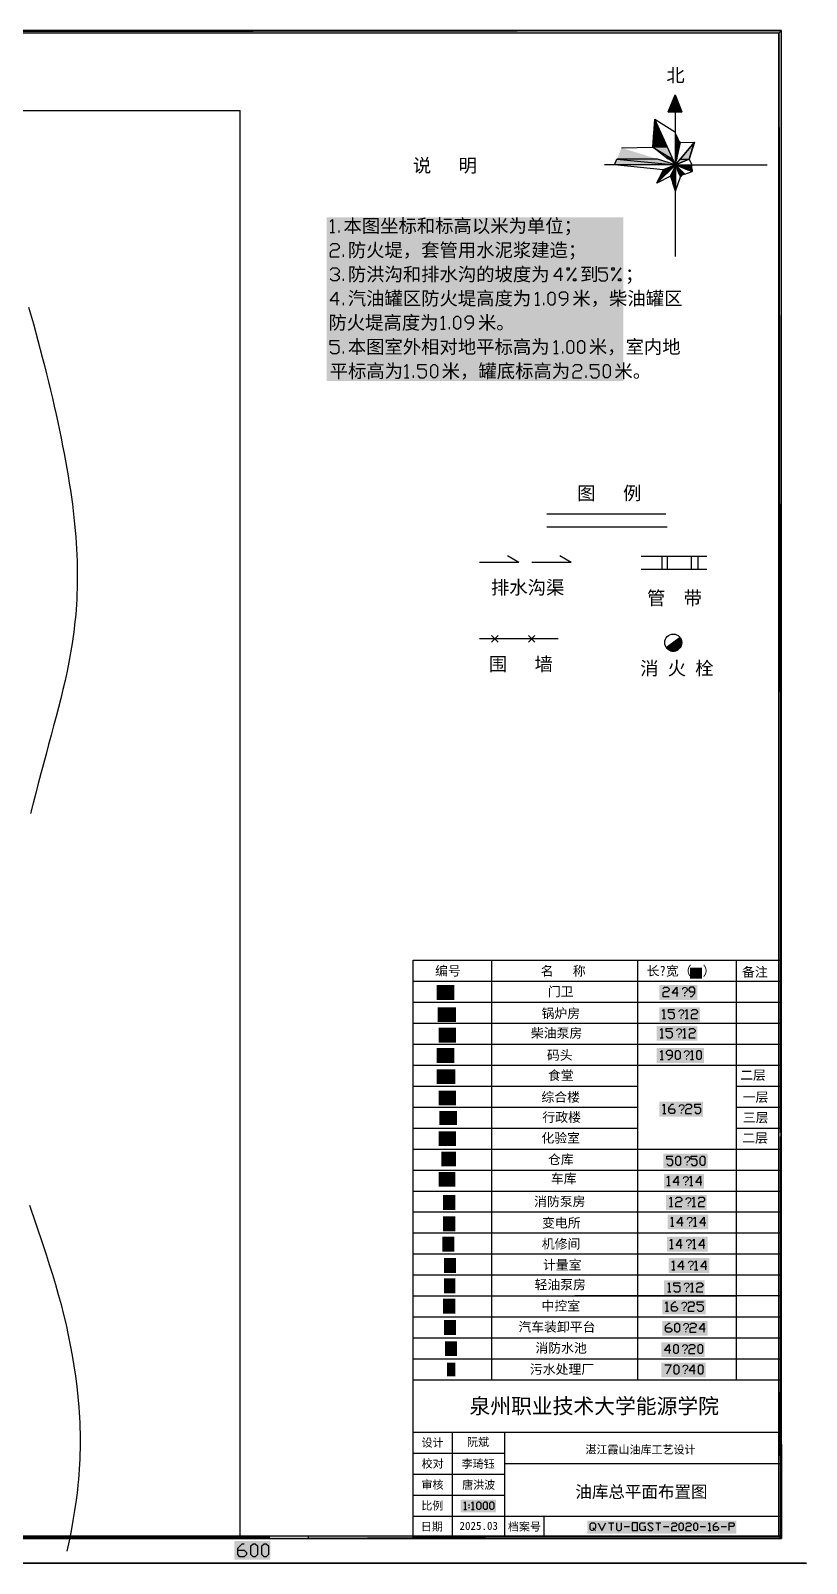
# Model space of a CAD drawing. Header units: inches. Extents: x 0 to 841, y 0 to 594.
# Drawn here: x 545 to 841, y 0 to 584 of the extents above; entities that cross this region are included whole.
import ezdxf

# ---------------------------------------------------------------- set-up
doc = ezdxf.new("R2010")
doc.units = ezdxf.units.IN
doc.header["$MEASUREMENT"] = 0
doc.layers.add('PDF_几何图形', color=7, linetype='Continuous')
doc.layers.add('PDF_文字', color=7, linetype='Continuous')
doc.layers.add('PDF_实体填充', color=7, linetype='Continuous', true_color=0xffffff)
doc.styles.add('PDF Arial', font='arial.ttf')
doc.styles.add('PDF SimSun', font='')
doc.styles.get('PDF SimSun').set_extended_font_data('SimSun')

msp = doc.modelspace()

# ---------------------------------------------------------------- hatches: boundary and pattern name
at = {"layer": 'PDF_几何图形', "true_color": 0xffffff, "transparency": 33554559}
h = msp.add_hatch(color=7, dxfattribs=at)
h.paths.add_polyline_path([(25, 584.48), (25, 583.46), (831.49, 584.48)])
h.paths.add_polyline_path([(25, 583.46), (831.49, 584.48), (830.47, 583.46)])
h.paths.add_polyline_path([(831.49, 584.48), (830.47, 583.46), (831.49, 9.48)])
h.paths.add_polyline_path([(830.47, 583.46), (831.49, 9.48), (830.47, 10.5)])
h.paths.add_polyline_path([(831.49, 9.48), (830.47, 10.5), (24.49, 9.48)])
h.paths.add_polyline_path([(830.47, 10.5), (24.49, 9.48), (25.48, 10.5)])
h.paths.add_polyline_path([(24.49, 9.48), (25.48, 10.5), (24.49, 584.48)])
h.paths.add_polyline_path([(25.48, 10.5), (24.49, 584.48), (25.48, 583.46)])
h.paths.add_polyline_path([(24.49, 584.48), (25.48, 583.46), (410.49, 584.48)])
h.paths.add_polyline_path([(25.48, 583.46), (410.49, 584.48), (410.49, 583.46)])
at = {"layer": 'PDF_几何图形', "true_color": 0xff00ff, "transparency": 33554559}
h = msp.add_hatch(color=6, dxfattribs=at)
h.paths.add_polyline_path([(790.85, 559.96), (790.85, 553.55), (788.25, 553.55)])
h.paths.add_polyline_path([(790.85, 553.55), (788.25, 553.55), (788.2, 553.44)])
h = msp.add_hatch(color=6, dxfattribs=at)
h.paths.add_polyline_path([(790.85, 559.96), (793.47, 553.55), (790.85, 553.55)])
h.paths.add_polyline_path([(793.47, 553.55), (790.85, 553.55), (793.52, 553.44)])
h = msp.add_hatch(color=6, dxfattribs=at)
h.paths.add_polyline_path([(785.37, 545.82), (782.76, 545.82), (787.99, 540)])
h.paths.add_polyline_path([(782.76, 545.82), (787.99, 540), (782.34, 540)])
h = msp.add_hatch(color=6, dxfattribs=at)
h.paths.add_polyline_path([(787.99, 540), (782.34, 540), (790.02, 535.5)])
h.paths.add_polyline_path([(782.34, 540), (790.02, 535.5), (788.2, 535.5)])
h = msp.add_hatch(color=6, dxfattribs=at)
h.paths.add_polyline_path([(792.86, 541.95), (791, 541.95), (792.9, 541.87)])
h.paths.add_polyline_path([(791, 541.95), (792.9, 541.87), (791, 541.87)])
h = msp.add_hatch(color=6, dxfattribs=at)
h.paths.add_polyline_path([(798.17, 541.87), (792.82, 535.5), (796.21, 535.5)])
h.paths.add_polyline_path([(792.82, 535.5), (796.21, 535.5), (791, 533.34)])
h = msp.add_hatch(color=6, dxfattribs=at)
h.paths.add_polyline_path([(792.9, 541.87), (791, 541.87), (791.49, 535.5)])
h.paths.add_polyline_path([(791, 541.87), (791.49, 535.5), (791, 535.5)])
h = msp.add_hatch(color=6, dxfattribs=at)
h.paths.add_polyline_path([(784.16, 535.5), (768.69, 535.5), (791, 533.34)])
h.paths.add_polyline_path([(768.69, 535.5), (791, 533.34), (767.82, 533.34)])
h = msp.add_hatch(color=6, dxfattribs=at)
h.paths.add_polyline_path([(791, 533.34), (795.61, 531.41), (797.35, 531.41)])
h.paths.add_polyline_path([(795.61, 531.41), (797.35, 531.41), (797.35, 530.71)])
h = msp.add_hatch(color=6, dxfattribs=at)
h.paths.add_polyline_path([(786.38, 531.41), (785.09, 528.72), (786.38, 528.72)])
h.paths.add_polyline_path([(785.09, 528.72), (786.38, 528.72), (783.93, 526.27)])
h = msp.add_hatch(color=6, dxfattribs=at)
h.paths.add_polyline_path([(791, 531.41), (790.22, 531.41), (791, 528.95)])
h.paths.add_polyline_path([(790.22, 531.41), (791, 528.95), (789.18, 528.95)])
h = msp.add_hatch(color=6, dxfattribs=at)
h.paths.add_polyline_path([(789.18, 528.95), (790.05, 526.27), (791, 526.27)])
h.paths.add_polyline_path([(790.05, 526.27), (791, 526.27), (791, 523.32)])
h = msp.add_hatch(color=6, dxfattribs=at)
h.paths.add_polyline_path([(792.92, 531.41), (791.8, 531.41), (794.62, 529.72)])
h.paths.add_polyline_path([(791.8, 531.41), (794.62, 529.72), (792.5, 529.72)])
h = msp.add_hatch(color=6, dxfattribs=at)
h.paths.add_polyline_path([(792.5, 529.72), (792.82, 528.95), (793.31, 528.95)])
h.paths.add_polyline_path([(792.82, 528.95), (793.31, 528.95), (792.92, 528.72)])
at = {"layer": 'PDF_几何图形', "true_color": 0xffffff, "transparency": 33554559}
h = msp.add_hatch(color=7, dxfattribs=at)
h.paths.add_polyline_path([(793.43, 350.84), (789.75, 350.84), (793.41, 350.6)])
h.paths.add_polyline_path([(789.75, 350.84), (793.41, 350.6), (789.41, 350.6)])
h = msp.add_hatch(color=7, dxfattribs=at)
h.paths.add_polyline_path([(793.45, 351.11), (790.11, 351.11), (793.43, 350.84)])
h.paths.add_polyline_path([(790.11, 351.11), (793.43, 350.84), (789.75, 350.84)])
h = msp.add_hatch(color=7, dxfattribs=at)
h.paths.add_polyline_path([(793.41, 351.54), (790.68, 351.54), (793.45, 351.11)])
h.paths.add_polyline_path([(790.68, 351.54), (793.45, 351.11), (790.11, 351.11)])
h = msp.add_hatch(color=7, dxfattribs=at)
h.paths.add_polyline_path([(793.33, 351.94), (791.25, 351.94), (793.41, 351.54)])
h.paths.add_polyline_path([(791.25, 351.94), (793.41, 351.54), (790.68, 351.54)])
h = msp.add_hatch(color=7, dxfattribs=at)
h.paths.add_polyline_path([(793.2, 352.34), (791.78, 352.34), (793.33, 351.94)])
h.paths.add_polyline_path([(791.78, 352.34), (793.33, 351.94), (791.25, 351.94)])
h = msp.add_hatch(color=7, dxfattribs=at)
h.paths.add_polyline_path([(793.01, 352.72), (792.31, 352.72), (793.2, 352.34)])
h.paths.add_polyline_path([(792.31, 352.72), (793.2, 352.34), (791.78, 352.34)])
h = msp.add_hatch(color=7, dxfattribs=at)
h.paths.add_polyline_path([(793.09, 349.63), (788.1, 349.63), (792.84, 349.21)])
h.paths.add_polyline_path([(788.1, 349.63), (792.84, 349.21), (787.55, 349.21)])
h = msp.add_hatch(color=7, dxfattribs=at)
h.paths.add_polyline_path([(792.84, 349.21), (787.55, 349.21), (792.82, 349.19)])
h.paths.add_polyline_path([(787.55, 349.21), (792.82, 349.19), (787.57, 349.19)])
h = msp.add_hatch(color=7, dxfattribs=at)
h.paths.add_polyline_path([(792.82, 349.19), (787.57, 349.19), (792.5, 348.83)])
h.paths.add_polyline_path([(787.57, 349.19), (792.5, 348.83), (787.89, 348.83)])
h = msp.add_hatch(color=7, dxfattribs=at)
h.paths.add_polyline_path([(792.5, 348.83), (787.89, 348.83), (792.48, 348.81)])
h.paths.add_polyline_path([(787.89, 348.83), (792.48, 348.81), (787.91, 348.81)])
h = msp.add_hatch(color=7, dxfattribs=at)
h.paths.add_polyline_path([(792.48, 348.81), (787.91, 348.81), (792.12, 348.49)])
h.paths.add_polyline_path([(787.91, 348.81), (792.12, 348.49), (788.27, 348.49)])
h = msp.add_hatch(color=7, dxfattribs=at)
h.paths.add_polyline_path([(793.28, 350.1), (788.75, 350.1), (793.09, 349.63)])
h.paths.add_polyline_path([(788.75, 350.1), (793.09, 349.63), (788.1, 349.63)])
h = msp.add_hatch(color=7, dxfattribs=at)
h.paths.add_polyline_path([(792.12, 348.49), (788.27, 348.49), (792.1, 348.47)])
h.paths.add_polyline_path([(788.27, 348.49), (792.1, 348.47), (788.31, 348.47)])
h = msp.add_hatch(color=7, dxfattribs=at)
h.paths.add_polyline_path([(792.1, 348.47), (788.31, 348.47), (791.68, 348.21)])
h.paths.add_polyline_path([(788.31, 348.47), (791.68, 348.21), (788.71, 348.21)])
h = msp.add_hatch(color=7, dxfattribs=at)
h.paths.add_polyline_path([(791.68, 348.21), (788.71, 348.21), (791.65, 348.21)])
h.paths.add_polyline_path([(788.71, 348.21), (791.65, 348.21), (788.73, 348.21)])
h = msp.add_hatch(color=7, dxfattribs=at)
h.paths.add_polyline_path([(791.65, 348.21), (788.73, 348.21), (791.21, 348.02)])
h.paths.add_polyline_path([(788.73, 348.21), (791.21, 348.02), (789.18, 348.02)])
h = msp.add_hatch(color=7, dxfattribs=at)
h.paths.add_polyline_path([(793.41, 350.6), (789.41, 350.6), (793.28, 350.1)])
h.paths.add_polyline_path([(789.41, 350.6), (793.28, 350.1), (788.75, 350.1)])
h = msp.add_hatch(color=7, dxfattribs=at)
h.paths.add_polyline_path([(791.21, 348.02), (789.18, 348.02), (791.19, 348)])
h.paths.add_polyline_path([(789.18, 348.02), (791.19, 348), (789.22, 348)])
h = msp.add_hatch(color=7, dxfattribs=at)
h.paths.add_polyline_path([(791.19, 348), (789.22, 348), (790.7, 347.9)])
h.paths.add_polyline_path([(789.22, 348), (790.7, 347.9), (789.66, 347.9)])
h = msp.add_hatch(color=7, dxfattribs=at)
h.paths.add_polyline_path([(789.66, 347.9), (789.73, 347.9), (790.68, 347.9)])
h.paths.add_polyline_path([(789.73, 347.9), (790.68, 347.9), (790.17, 347.85)])
h = msp.add_hatch(color=7, dxfattribs=at)
h.paths.add_polyline_path([(831.49, 64.98), (830.47, 64.98), (831.49, 9.99)])
h.paths.add_polyline_path([(830.47, 64.98), (831.49, 9.99), (830.47, 9.99)])
h = msp.add_hatch(color=7, dxfattribs=at)
h.paths.add_polyline_path([(830.98, 9.48), (830.98, 10.5), (650.98, 9.48)])
h.paths.add_polyline_path([(830.98, 10.5), (650.98, 9.48), (650.98, 10.5)])
h = msp.add_hatch(color=7, dxfattribs=at)
h.paths.add_polyline_path([(840.89, 0.08), (0.08, 0.08), (840.97, 0)])
h.paths.add_polyline_path([(0.08, 0.08), (840.97, 0), (0, 0)])
at = {"layer": 'PDF_实体填充', "transparency": 33554559}
for points in [[(657.93, 450.85), (771.17, 450.85), (771.17, 513.29), (657.93, 513.29)], [(796.57, 222.96), (801.16, 222.96), (801.16, 227.19), (796.57, 227.19)], [(699.91, 214.84), (706.61, 214.84), (706.61, 220.49), (699.91, 220.49)], [(784.93, 214.84), (799.39, 214.84), (799.39, 220.49), (784.93, 220.49)], [(700.26, 206.38), (707.32, 206.38), (707.32, 212.02), (700.26, 212.02)], [(784.93, 206.38), (800.45, 206.38), (800.45, 212.02), (784.93, 212.02)], [(783.87, 199.32), (799.39, 199.32), (799.39, 204.96), (783.87, 204.96)], [(700.62, 198.61), (707.32, 198.61), (707.32, 204.26), (700.62, 204.26)], [(699.91, 190.85), (706.61, 190.85), (706.61, 196.5), (699.91, 196.5)], [(783.87, 190.85), (801.86, 190.85), (801.86, 196.5), (783.87, 196.5)], [(699.91, 182.74), (706.97, 182.74), (706.97, 188.38), (699.91, 188.38)], [(700.62, 174.62), (707.32, 174.62), (707.32, 180.27), (700.62, 180.27)], [(784.93, 170.39), (801.51, 170.39), (801.51, 176.04), (784.93, 176.04)], [(700.97, 167.22), (707.67, 167.22), (707.67, 172.51), (700.97, 172.51)], [(700.62, 159.1), (707.32, 159.1), (707.32, 164.75), (700.62, 164.75)], [(701.67, 151.34), (707.32, 151.34), (707.32, 156.99), (701.67, 156.99)], [(786.34, 150.64), (803.27, 150.64), (803.27, 156.28), (786.34, 156.28)], [(700.62, 143.58), (706.97, 143.58), (706.97, 149.22), (700.62, 149.22)], [(786.69, 142.88), (801.86, 142.88), (801.86, 148.52), (786.69, 148.52)], [(702.38, 134.76), (706.97, 134.76), (706.97, 140.41), (702.38, 140.41)], [(787.4, 134.76), (802.92, 134.76), (802.92, 140.41), (787.4, 140.41)], [(702.38, 126.65), (706.97, 126.65), (706.97, 132.29), (702.38, 132.29)], [(788.11, 127.35), (803.63, 127.35), (803.63, 133), (788.11, 133)], [(702.03, 118.89), (706.61, 118.89), (706.61, 124.53), (702.03, 124.53)], [(787.75, 118.89), (803.27, 118.89), (803.27, 124.53), (787.75, 124.53)], [(702.73, 110.77), (707.32, 110.77), (707.32, 116.42), (702.73, 116.42)], [(788.46, 110.77), (803.98, 110.77), (803.98, 116.42), (788.46, 116.42)], [(702.73, 103.01), (706.97, 103.01), (706.97, 108.66), (702.73, 108.66)], [(786.69, 102.31), (802.22, 102.31), (802.22, 107.95), (786.69, 107.95)], [(702.38, 95.25), (706.97, 95.25), (706.97, 100.89), (702.38, 100.89)], [(785.99, 94.9), (802.57, 94.9), (802.57, 100.54), (785.99, 100.54)], [(702.73, 87.14), (707.32, 87.14), (707.32, 92.78), (702.73, 92.78)], [(785.99, 86.78), (803.27, 86.78), (803.27, 92.43), (785.99, 92.43)], [(703.09, 79.02), (707.67, 79.02), (707.67, 84.67), (703.09, 84.67)], [(785.64, 78.67), (802.22, 78.67), (802.22, 84.31), (785.64, 84.31)], [(703.79, 71.26), (706.97, 71.26), (706.97, 76.55), (703.79, 76.55)], [(785.64, 70.91), (802.57, 70.91), (802.57, 76.55), (785.64, 76.55)], [(709.08, 19.4), (722.49, 19.4), (722.49, 24.34), (709.08, 24.34)], [(757.41, 11.29), (814.21, 11.29), (814.21, 16.23), (757.41, 16.23)], [(622.65, 1.41), (636.41, 1.41), (636.41, 8.47), (622.65, 8.47)]]:
    msp.add_hatch(color=7, dxfattribs=at).paths.add_polyline_path(points, flags=16)

# ---------------------------------------------------------------- linework, layer by layer
at = {"layer": 'PDF_几何图形', "color": 6, "true_color": 0xff00ff}
for p, q in [((791, 545.82), (791, 555.88)), ((782.34, 540), (783.15, 550.76)), ((791, 533.34), (783.15, 550.76)), ((783.15, 550.76), (791, 545.82)), ((791, 533.34), (791, 545.82)), ((770.47, 539.79), (782.34, 540)), ((791, 533.34), (798.24, 541.95)), ((791, 533.34), (792.9, 541.87)), ((792.9, 541.87), (798.24, 541.95)), ((798.24, 541.95), (796.21, 535.5)), ((778.51, 533.34), (763.97, 533.34)), ((786.38, 531.41), (767.82, 533.34)), ((791, 533.34), (778.51, 533.34)), ((791, 533.34), (783.93, 526.27)), ((791, 533.34), (786.38, 531.41)), ((791, 533.34), (787.29, 537.04)), ((791, 533.34), (789.18, 528.95)), ((791, 533.34), (796.21, 535.5)), ((791, 498.33), (791, 533.34)), ((791, 533.34), (826.01, 533.34)), ((791, 533.34), (791, 523.32)), ((791, 533.34), (797.35, 530.71)), ((791, 533.34), (792.92, 528.72)), ((791, 533.34), (794.62, 529.72)), ((796.21, 535.5), (797.33, 533.34)), ((797.35, 530.71), (797.33, 533.34)), ((789.18, 528.95), (783.93, 526.27)), ((791, 523.32), (792.92, 528.72)), ((794.62, 529.72), (797.35, 530.71))]:
    msp.add_line(p, q, dxfattribs=at)
at = {"layer": 'PDF_几何图形'}
for p, q in [((25, 554.02), (624.99, 554.02)), ((624.99, 9.76), (624.99, 554.02)), ((659.32, 507.47), (660.99, 507.47)), ((662.66, 507.47), (662.66, 508.32)), ((664.34, 498.24), (664.34, 499.09)), ((752.98, 494.03), (749.66, 489.01)), ((770.13, 494.03), (766.8, 489.01)), ((664.34, 489.01), (664.34, 489.86)), ((664.34, 479.81), (664.34, 480.63)), ((737.51, 479.81), (739.16, 479.81)), ((740.83, 479.81), (740.83, 480.63)), ((701.51, 470.58), (703.18, 470.58)), ((704.83, 470.58), (704.83, 471.4)), ((664.34, 461.35), (664.34, 462.17)), ((747.99, 461.35), (747.99, 462.17)), ((744.64, 461.35), (746.32, 461.35)), ((687.68, 452.12), (689.33, 452.12)), ((691.01, 452.12), (691.01, 452.95)), ((756.9, 452.12), (756.9, 452.95)), ((741.93, 400.26), (787.32, 400.26)), ((741.93, 395.27), (787.82, 395.27)), ((731.27, 381.68), (716.26, 381.68)), ((731.27, 381.68), (726.93, 384.18)), ((751.27, 381.68), (736.26, 381.68)), ((751.27, 381.68), (746.93, 384.18)), ((778, 384.07), (803, 384.07)), ((785.88, 383.96), (785.88, 379.14)), ((787.91, 384.09), (787.91, 379.01)), ((796.97, 384.09), (796.97, 379.14)), ((799.51, 384.09), (799.51, 379.14)), ((778, 379.07), (803, 379.07)), ((716.28, 352.68), (746.27, 352.68)), ((787.53, 349.19), (792.86, 353.14)), ((830.98, 318.39), (830.98, 164.34)), ((690.99, 221.97), (690.99, 229.98)), ((690.99, 229.98), (830.98, 229.98)), ((720.77, 229.98), (720.77, 69.98)), ((776.56, 229.98), (776.56, 69.98)), ((814.18, 229.98), (814.18, 69.98)), ((797.92, 224.13), (797.92, 226.46)), ((690.99, 213.97), (690.99, 221.97)), ((690.99, 221.97), (830.98, 221.97)), ((690.99, 213.97), (830.98, 213.97)), ((690.99, 205.97), (690.99, 213.97)), ((701.08, 216.13), (702.25, 216.13)), ((690.99, 197.99), (690.99, 205.97)), ((690.99, 205.97), (830.98, 205.97)), ((701.63, 207.6), (702.8, 207.6)), ((786.05, 207.71), (787.23, 207.71)), ((794.74, 207.71), (795.91, 207.71)), ((701.82, 199.98), (702.99, 199.98)), ((785.18, 200.45), (786.36, 200.45)), ((793.88, 200.45), (795.04, 200.45)), ((690.99, 189.99), (690.99, 197.99)), ((690.99, 197.99), (830.98, 197.99)), ((690.99, 181.99), (690.99, 189.99)), ((690.99, 189.99), (830.98, 189.99)), ((701.04, 192.26), (702.23, 192.26)), ((785.2, 192.09), (786.36, 192.09)), ((796.8, 192.09), (797.96, 192.09)), ((690.99, 173.99), (690.99, 181.99)), ((690.99, 181.99), (776.56, 181.99)), ((701.32, 184.13), (702.48, 184.13)), ((814.18, 181.99), (830.98, 181.99)), ((701.67, 175.94), (702.84, 175.94)), ((690.99, 165.99), (690.99, 173.99)), ((690.99, 173.99), (776.56, 173.99)), ((786.17, 171.53), (787.34, 171.53)), ((814.18, 173.99), (830.98, 173.99)), ((690.99, 157.99), (690.99, 165.99)), ((690.99, 165.99), (776.56, 165.99)), ((702.08, 168.3), (703.24, 168.3)), ((814.18, 165.99), (830.98, 165.99)), ((690.99, 149.99), (690.99, 157.99)), ((690.99, 157.99), (830.98, 157.99)), ((701.67, 160.34), (702.84, 160.34)), ((830.98, 162.73), (830.98, 64.98)), ((702.78, 152.46), (703.94, 152.46)), ((705.1, 152.46), (706.27, 152.46)), ((690.99, 141.99), (690.99, 149.99)), ((690.99, 149.99), (830.98, 149.99)), ((690.99, 133.99), (690.99, 141.99)), ((690.99, 141.99), (830.98, 141.99)), ((701.99, 144.91), (703.16, 144.91)), ((787.78, 144.1), (788.95, 144.1)), ((796.46, 144.1), (797.62, 144.1)), ((788.78, 136.08), (789.94, 136.08)), ((797.45, 136.08), (798.62, 136.08)), ((690.99, 125.98), (690.99, 133.99)), ((690.99, 133.99), (830.98, 133.99)), ((690.99, 117.98), (690.99, 125.98)), ((690.99, 125.98), (830.98, 125.98)), ((789.24, 128.57), (790.41, 128.57)), ((797.94, 128.57), (799.11, 128.57)), ((690.99, 109.98), (690.99, 117.98)), ((690.99, 117.98), (830.98, 117.98)), ((788.92, 120.08), (790.09, 120.08)), ((797.62, 120.08), (798.79, 120.08)), ((789.66, 111.87), (790.83, 111.87)), ((798.34, 111.87), (799.53, 111.87)), ((690.99, 101.98), (690.99, 109.98)), ((690.99, 109.98), (830.98, 109.98)), ((690.99, 93.98), (690.99, 101.98)), ((690.99, 101.98), (814.18, 101.98)), ((830.98, 101.98), (752.58, 101.98)), ((788.08, 103.53), (789.26, 103.53)), ((796.78, 103.53), (797.94, 103.53)), ((690.99, 85.98), (690.99, 93.98)), ((690.99, 93.98), (830.98, 93.98)), ((787.17, 96.2), (788.33, 96.2)), ((690.99, 77.98), (690.99, 85.98)), ((690.99, 85.98), (830.98, 85.98)), ((690.99, 69.98), (690.99, 77.98)), ((690.99, 77.98), (830.98, 77.98)), ((704.96, 72.33), (706.12, 72.33)), ((690.99, 69.98), (830.98, 69.98)), ((690.99, 69.98), (830.98, 69.98)), ((690.99, 69.98), (830.98, 69.98)), ((690.99, 9.99), (690.99, 69.98)), ((830.98, 69.98), (830.98, 50)), ((830.98, 64.98), (830.98, 9.99)), ((690.99, 50), (830.98, 50)), ((705.99, 9.99), (705.99, 50)), ((725.97, 9.99), (725.97, 50)), ((830.98, 50), (830.98, 37.99)), ((690.99, 41.99), (725.97, 41.99)), ((830.98, 37.99), (725.97, 37.99)), ((830.98, 37.99), (830.98, 17.99)), ((690.99, 33.99), (725.97, 33.99)), ((690.99, 25.99), (725.97, 25.99)), ((690.99, 17.99), (830.98, 17.99)), ((710.23, 20.49), (711.24, 20.49)), ((712.24, 22.48), (712.24, 21.99)), ((712.24, 21.48), (712.24, 21)), ((713.23, 20.49), (714.23, 20.49)), ((740.98, 9.99), (740.98, 17.99)), ((830.98, 17.99), (830.98, 9.99)), ((765.49, 15.49), (767.48, 15.49)), ((766.49, 15.49), (766.49, 12.49)), ((771.48, 13.99), (773.49, 13.99)), ((783.48, 15.49), (785.47, 15.49)), ((784.48, 15.49), (784.48, 12.49)), ((786.49, 13.99), (788.48, 13.99)), ((800.48, 13.99), (802.49, 13.99)), ((803.49, 12.49), (804.48, 12.49)), ((808.48, 13.99), (810.49, 13.99)), ((705.99, 9.99), (690.99, 9.99)), ((725.97, 9.99), (705.99, 9.99)), ((740.98, 9.99), (725.97, 9.99)), ((830.98, 9.99), (740.98, 9.99))]:
    msp.add_line(p, q, dxfattribs=at)
at = {"layer": 'PDF_几何图形', "color": 1, "true_color": 0xff0000}
for p, q in [((720.87, 353.84), (723.37, 351.32)), ((723.37, 353.84), (720.87, 351.32)), ((734.91, 353.84), (737.4, 351.32)), ((737.4, 353.84), (734.91, 351.32))]:
    msp.add_line(p, q, dxfattribs=at)
at = {"layer": 'PDF_几何图形', "color": 2, "true_color": 0xffff00}
msp.add_line((25, 9.99), (636.31, 9.99), dxfattribs=at)
at = {"layer": 'PDF_几何图形'}
for points in [[(25, 584.48), (25, 583.46), (831.49, 584.48), (25, 584.48), (25, 584.48)], [(25, 583.46), (831.49, 584.48), (830.47, 583.46), (25, 583.46), (25, 583.46)], [(831.49, 584.48), (830.47, 583.46), (831.49, 9.48), (831.49, 584.48), (831.49, 584.48)], [(830.47, 583.46), (831.49, 9.48), (830.47, 10.5), (830.47, 583.46), (830.47, 583.46)], [(659.32, 511.64), (660.17, 512.49), (660.17, 507.47)], [(659.32, 502.41), (660.17, 503.26), (661.82, 503.26), (662.66, 502.41), (662.66, 501.59), (661.82, 500.76), (660.17, 500.76), (659.32, 499.91), (659.32, 498.24), (662.66, 498.24)], [(659.32, 493.18), (660.17, 494.03), (661.82, 494.03), (662.66, 493.18), (662.66, 492.36), (661.82, 491.53), (660.99, 491.53)], [(661.82, 491.53), (662.66, 490.69), (662.66, 489.86), (661.82, 489.01), (660.17, 489.01), (659.32, 489.86)], [(747.99, 490.69), (744.64, 490.69), (747.16, 494.03), (747.16, 489.01)], [(761.81, 489.86), (762.63, 489.01), (764.31, 489.01), (765.13, 489.86), (765.13, 491.53), (764.31, 492.36), (761.81, 492.36), (761.81, 494.03), (765.13, 494.03)], [(662.66, 481.46), (659.32, 481.46), (661.82, 484.8), (661.82, 479.81)], [(737.51, 483.95), (738.34, 484.8), (738.34, 479.81)], [(747.5, 479.81), (748.33, 479.81), (750, 481.46), (750, 483.95), (749.17, 484.8), (747.5, 484.8), (746.68, 483.95), (746.68, 483.13), (747.5, 482.3), (750, 482.3)], [(701.51, 474.75), (702.33, 475.57), (702.33, 470.58)], [(711.5, 470.58), (712.34, 470.58), (714.02, 472.23), (714.02, 474.75), (713.17, 475.57), (711.5, 475.57), (710.67, 474.75), (710.67, 473.9), (711.5, 473.07), (714.02, 473.07)], [(659.32, 462.17), (660.17, 461.35), (661.82, 461.35), (662.66, 462.17), (662.66, 463.85), (661.82, 464.67), (659.32, 464.67), (659.32, 466.34), (662.66, 466.34)], [(744.64, 465.52), (745.49, 466.34), (745.49, 461.35)], [(687.68, 456.29), (688.51, 457.12), (688.51, 452.12)], [(692.68, 452.95), (693.5, 452.12), (695.18, 452.12), (696, 452.95), (696, 454.62), (695.18, 455.44), (692.68, 455.44), (692.68, 457.12), (696, 457.12)], [(751.9, 456.29), (752.73, 457.12), (754.4, 457.12), (755.23, 456.29), (755.23, 455.44), (754.4, 454.62), (752.73, 454.62), (751.9, 453.79), (751.9, 452.12), (755.23, 452.12)], [(758.57, 452.95), (759.4, 452.12), (761.07, 452.12), (761.89, 452.95), (761.89, 454.62), (761.07, 455.44), (758.57, 455.44), (758.57, 457.12), (761.89, 457.12)], [(793.43, 350.84), (789.75, 350.84), (793.41, 350.6), (793.43, 350.84), (793.43, 350.84)], [(793.45, 351.11), (790.11, 351.11), (793.43, 350.84), (793.45, 351.11), (793.45, 351.11)], [(793.41, 351.54), (790.68, 351.54), (793.45, 351.11), (793.41, 351.54), (793.41, 351.54)], [(793.33, 351.94), (791.25, 351.94), (793.41, 351.54), (793.33, 351.94), (793.33, 351.94)], [(793.2, 352.34), (791.78, 352.34), (793.33, 351.94), (793.2, 352.34), (793.2, 352.34)], [(793.01, 352.72), (792.31, 352.72), (793.2, 352.34), (793.01, 352.72), (793.01, 352.72)], [(792.84, 349.21), (787.55, 349.21), (792.82, 349.19), (792.84, 349.21), (792.84, 349.21)], [(792.82, 349.19), (787.57, 349.19), (792.5, 348.83), (792.82, 349.19), (792.82, 349.19)], [(792.5, 348.83), (787.89, 348.83), (792.48, 348.81), (792.5, 348.83), (792.5, 348.83)], [(792.48, 348.81), (787.91, 348.81), (792.12, 348.49), (792.48, 348.81), (792.48, 348.81)], [(793.09, 349.63), (788.1, 349.63), (792.84, 349.21), (793.09, 349.63), (793.09, 349.63)], [(792.12, 348.49), (788.27, 348.49), (792.1, 348.47), (792.12, 348.49), (792.12, 348.49)], [(792.1, 348.47), (788.31, 348.47), (791.68, 348.21), (792.1, 348.47), (792.1, 348.47)], [(791.68, 348.21), (788.71, 348.21), (791.65, 348.21), (791.68, 348.21), (791.68, 348.21)], [(791.65, 348.21), (788.73, 348.21), (791.21, 348.02), (791.65, 348.21), (791.65, 348.21)], [(793.28, 350.1), (788.75, 350.1), (793.09, 349.63), (793.28, 350.1), (793.28, 350.1)], [(791.21, 348.02), (789.18, 348.02), (791.19, 348), (791.21, 348.02), (791.21, 348.02)], [(791.19, 348), (789.22, 348), (790.7, 347.9), (791.19, 348), (791.19, 348)], [(793.41, 350.6), (789.41, 350.6), (793.28, 350.1), (793.41, 350.6), (793.41, 350.6)], [(789.66, 347.9), (789.73, 347.9), (790.68, 347.9), (789.66, 347.9), (789.66, 347.9)], [(797.92, 225.89), (798.49, 226.46), (799.08, 225.89), (799.08, 225.3)], [(799.08, 225.89), (799.66, 226.46), (800.25, 225.89), (800.25, 224.13)], [(701.08, 219.03), (701.65, 219.63), (701.65, 216.13)], [(703.98, 216.13), (704.57, 216.13), (705.74, 217.3), (705.74, 219.03), (705.15, 219.63), (703.98, 219.63), (703.41, 219.03), (703.41, 218.46), (703.98, 217.87), (705.74, 217.87)], [(786.24, 219.14), (786.83, 219.73), (787.99, 219.73), (788.59, 219.14), (788.59, 218.57), (787.99, 217.97), (786.83, 217.97), (786.24, 217.38), (786.24, 216.22), (788.59, 216.22)], [(792.08, 217.38), (789.75, 217.38), (791.49, 219.73), (791.49, 216.22)], [(796.67, 216.22), (797.26, 216.22), (798.43, 217.38), (798.43, 219.14), (797.86, 219.73), (796.67, 219.73), (796.1, 219.14), (796.1, 218.57), (796.67, 217.97), (798.43, 217.97)], [(701.63, 210.52), (702.23, 211.1), (702.23, 207.6)], [(704.55, 207.6), (703.96, 208.2), (703.96, 208.77), (704.55, 209.36), (705.72, 209.36), (706.31, 209.93), (706.31, 210.52), (705.72, 211.1), (704.55, 211.1), (703.96, 210.52), (703.96, 209.93), (704.55, 209.36)], [(786.05, 210.61), (786.64, 211.2), (786.64, 207.71)], [(788.39, 208.28), (788.97, 207.71), (790.13, 207.71), (790.72, 208.28), (790.72, 209.44), (790.13, 210.04), (788.39, 210.04), (788.39, 211.2), (790.72, 211.2)], [(794.74, 210.61), (795.34, 211.2), (795.34, 207.71)], [(797.07, 210.61), (797.67, 211.2), (798.83, 211.2), (799.4, 210.61), (799.4, 210.04), (798.83, 209.44), (797.67, 209.44), (797.07, 208.87), (797.07, 207.71), (799.4, 207.71)], [(705.72, 209.36), (706.31, 208.77), (706.31, 208.2), (705.72, 207.6), (704.55, 207.6)], [(701.82, 202.9), (702.39, 203.48), (702.39, 199.98)], [(704.15, 203.48), (706.48, 203.48), (704.74, 199.98)], [(785.18, 203.37), (785.77, 203.96), (785.77, 200.45)], [(787.53, 201.04), (788.1, 200.45), (789.26, 200.45), (789.86, 201.04), (789.86, 202.21), (789.26, 202.78), (787.53, 202.78), (787.53, 203.96), (789.86, 203.96)], [(793.88, 203.37), (794.45, 203.96), (794.45, 200.45)], [(796.21, 203.37), (796.8, 203.96), (797.96, 203.96), (798.53, 203.37), (798.53, 202.78), (797.96, 202.21), (796.8, 202.21), (796.21, 201.61), (796.21, 200.45), (798.53, 200.45)], [(701.04, 195.16), (701.63, 195.75), (701.63, 192.26)], [(703.39, 193.99), (705.13, 193.99), (705.72, 193.42), (705.72, 192.83), (705.13, 192.26), (703.96, 192.26), (703.39, 192.83), (703.39, 194.59), (704.55, 195.75), (705.13, 195.75)], [(785.2, 194.99), (785.79, 195.58), (785.79, 192.09)], [(788.12, 192.09), (788.69, 192.09), (789.86, 193.25), (789.86, 194.99), (789.28, 195.58), (788.12, 195.58), (787.53, 194.99), (787.53, 194.42), (788.12, 193.82), (789.86, 193.82)], [(796.8, 194.99), (797.39, 195.58), (797.39, 192.09)], [(701.32, 187.03), (701.91, 187.62), (701.91, 184.13)], [(703.64, 184.7), (704.24, 184.13), (705.4, 184.13), (705.99, 184.7), (705.99, 185.86), (705.4, 186.46), (703.64, 186.46), (703.64, 187.62), (705.99, 187.62)], [(701.67, 178.86), (702.25, 179.45), (702.25, 175.94)], [(706.33, 177.12), (704, 177.12), (705.76, 179.45), (705.76, 175.94)], [(702.08, 171.22), (702.65, 171.79), (702.65, 168.3)], [(704.41, 171.22), (704.98, 171.79), (706.14, 171.79), (706.73, 171.22), (706.73, 170.62), (706.14, 170.05), (705.57, 170.05)], [(706.14, 170.05), (706.73, 169.46), (706.73, 168.89), (706.14, 168.3), (704.98, 168.3), (704.41, 168.89)], [(786.17, 174.46), (786.76, 175.05), (786.76, 171.53)], [(788.5, 173.29), (790.26, 173.29), (790.83, 172.72), (790.83, 172.13), (790.26, 171.53), (789.09, 171.53), (788.5, 172.13), (788.5, 173.88), (789.66, 175.05), (790.26, 175.05)], [(794.85, 174.46), (795.44, 175.05), (796.61, 175.05), (797.2, 174.46), (797.2, 173.88), (796.61, 173.29), (795.44, 173.29), (794.85, 172.72), (794.85, 171.53), (797.2, 171.53)], [(798.36, 172.13), (798.94, 171.53), (800.1, 171.53), (800.69, 172.13), (800.69, 173.29), (800.1, 173.88), (798.36, 173.88), (798.36, 175.05), (800.69, 175.05)], [(701.67, 163.26), (702.27, 163.85), (702.27, 160.34)], [(704, 163.26), (704.6, 163.85), (705.76, 163.85), (706.35, 163.26), (706.35, 162.67), (705.76, 162.09), (704.6, 162.09), (704, 161.5), (704, 160.34), (706.35, 160.34)], [(702.78, 155.38), (703.35, 155.98), (703.35, 152.46)], [(705.1, 155.38), (705.68, 155.98), (705.68, 152.46)], [(787.74, 152.32), (788.31, 151.72), (789.47, 151.72), (790.07, 152.32), (790.07, 153.48), (789.47, 154.07), (787.74, 154.07), (787.74, 155.24), (790.07, 155.24)], [(797.01, 152.32), (797.58, 151.72), (798.75, 151.72), (799.34, 152.32), (799.34, 153.48), (798.75, 154.07), (797.01, 154.07), (797.01, 155.24), (799.34, 155.24)], [(701.99, 147.83), (702.56, 148.4), (702.56, 144.91)], [(787.78, 147), (788.35, 147.6), (788.35, 144.1)], [(792.44, 145.27), (790.11, 145.27), (791.87, 147.6), (791.87, 144.1)], [(796.46, 147), (797.05, 147.6), (797.05, 144.1)], [(801.14, 145.27), (798.81, 145.27), (800.54, 147.6), (800.54, 144.1)], [(704.36, 136.14), (704.93, 136.14), (706.1, 137.31), (706.1, 139.06), (705.53, 139.64), (704.36, 139.64), (703.77, 139.06), (703.77, 138.47), (704.36, 137.88), (706.1, 137.88)], [(788.78, 139), (789.35, 139.59), (789.35, 136.08)], [(791.1, 139), (791.7, 139.59), (792.86, 139.59), (793.43, 139), (793.43, 138.43), (792.86, 137.84), (791.7, 137.84), (791.1, 137.27), (791.1, 136.08), (793.43, 136.08)], [(797.45, 139), (798.05, 139.59), (798.05, 136.08)], [(799.78, 139), (800.38, 139.59), (801.54, 139.59), (802.13, 139), (802.13, 138.43), (801.54, 137.84), (800.38, 137.84), (799.78, 137.27), (799.78, 136.08), (802.13, 136.08)], [(704.26, 127.99), (703.66, 128.59), (703.66, 129.16), (704.26, 129.75), (705.42, 129.75), (705.99, 130.32), (705.99, 130.92), (705.42, 131.49), (704.26, 131.49), (703.66, 130.92), (703.66, 130.32), (704.26, 129.75)], [(705.42, 129.75), (705.99, 129.16), (705.99, 128.59), (705.42, 127.99), (704.26, 127.99)], [(789.24, 131.49), (789.83, 132.06), (789.83, 128.57)], [(793.92, 129.73), (791.59, 129.73), (793.33, 132.06), (793.33, 128.57)], [(797.94, 131.49), (798.51, 132.06), (798.51, 128.57)], [(802.6, 129.73), (800.27, 129.73), (802.03, 132.06), (802.03, 128.57)], [(703.35, 123.49), (705.68, 123.49), (703.94, 119.99)], [(788.92, 123), (789.52, 123.59), (789.52, 120.08)], [(793.6, 121.24), (791.27, 121.24), (793.01, 123.59), (793.01, 120.08)], [(797.62, 123), (798.19, 123.59), (798.19, 120.08)], [(802.28, 121.24), (799.95, 121.24), (801.71, 123.59), (801.71, 120.08)], [(704.09, 113.69), (705.82, 113.69), (706.42, 113.09), (706.42, 112.52), (705.82, 111.93), (704.66, 111.93), (704.09, 112.52), (704.09, 114.26), (705.25, 115.42), (705.82, 115.42)], [(789.66, 114.79), (790.26, 115.36), (790.26, 111.87)], [(794.32, 113.03), (791.99, 113.03), (793.75, 115.36), (793.75, 111.87)], [(798.34, 114.79), (798.94, 115.36), (798.94, 111.87)], [(803.02, 113.03), (800.69, 113.03), (802.43, 115.36), (802.43, 111.87)], [(703.92, 105.01), (704.49, 104.42), (705.65, 104.42), (706.25, 105.01), (706.25, 106.17), (705.65, 106.76), (703.92, 106.76), (703.92, 107.93), (706.25, 107.93)], [(788.08, 106.43), (788.67, 107.02), (788.67, 103.53)], [(790.43, 104.1), (791, 103.53), (792.16, 103.53), (792.76, 104.1), (792.76, 105.26), (792.16, 105.85), (790.43, 105.85), (790.43, 107.02), (792.76, 107.02)], [(796.78, 106.43), (797.35, 107.02), (797.35, 103.53)], [(799.11, 106.43), (799.7, 107.02), (800.86, 107.02), (801.43, 106.43), (801.43, 105.85), (800.86, 105.26), (799.7, 105.26), (799.11, 104.69), (799.11, 103.53), (801.43, 103.53)], [(705.95, 97.51), (703.62, 97.51), (705.36, 99.84), (705.36, 96.35)], [(787.17, 99.12), (787.74, 99.69), (787.74, 96.2)], [(789.5, 97.96), (791.23, 97.96), (791.82, 97.37), (791.82, 96.8), (791.23, 96.2), (790.07, 96.2), (789.5, 96.8), (789.5, 98.53), (790.66, 99.69), (791.23, 99.69)], [(795.85, 99.12), (796.44, 99.69), (797.6, 99.69), (798.17, 99.12), (798.17, 98.53), (797.6, 97.96), (796.44, 97.96), (795.85, 97.37), (795.85, 96.2), (798.17, 96.2)], [(799.34, 96.8), (799.93, 96.2), (801.09, 96.2), (801.69, 96.8), (801.69, 97.96), (801.09, 98.53), (799.34, 98.53), (799.34, 99.69), (801.69, 99.69)], [(704.07, 91.25), (704.64, 91.82), (705.8, 91.82), (706.4, 91.25), (706.4, 90.66), (705.8, 90.09), (705.23, 90.09)], [(705.8, 90.09), (706.4, 89.49), (706.4, 88.92), (705.8, 88.33), (704.64, 88.33), (704.07, 88.92)], [(787.27, 89.83), (789.03, 89.83), (789.62, 89.26), (789.62, 88.67), (789.03, 88.1), (787.87, 88.1), (787.27, 88.67), (787.27, 90.42), (788.46, 91.59), (789.03, 91.59)], [(796.54, 91.02), (797.14, 91.59), (798.3, 91.59), (798.89, 91.02), (798.89, 90.42), (798.3, 89.83), (797.14, 89.83), (796.54, 89.26), (796.54, 88.1), (798.89, 88.1)], [(802.39, 89.26), (800.06, 89.26), (801.81, 91.59), (801.81, 88.1)], [(704.34, 83.18), (704.93, 83.76), (706.1, 83.76), (706.67, 83.18), (706.67, 82.59), (706.1, 82.02), (704.93, 82.02), (704.34, 81.43), (704.34, 80.26), (706.67, 80.26)], [(789.2, 81.15), (786.87, 81.15), (788.61, 83.5), (788.61, 79.99)], [(796.14, 82.91), (796.71, 83.5), (797.88, 83.5), (798.47, 82.91), (798.47, 82.32), (797.88, 81.75), (796.71, 81.75), (796.14, 81.15), (796.14, 79.99), (798.47, 79.99)], [(704.96, 75.25), (705.55, 75.82), (705.55, 72.33)], [(787, 75.69), (789.33, 75.69), (787.57, 72.2)], [(798.6, 73.36), (796.27, 73.36), (798.03, 75.69), (798.03, 72.2)], [(831.49, 64.98), (830.47, 64.98), (831.49, 9.99), (831.49, 64.98), (831.49, 64.98)], [(710.23, 22.99), (710.73, 23.5), (710.73, 20.49)], [(713.23, 22.99), (713.74, 23.5), (713.74, 20.49)], [(759.48, 13.48), (759.99, 13), (759.48, 12.49), (758.99, 12.49), (758.49, 13), (758.49, 14.99), (758.99, 15.49), (759.99, 15.49), (760.48, 14.99), (760.48, 13.48), (759.99, 13), (760.48, 12.49)], [(761.49, 15.49), (762.97, 12.49), (764.48, 15.49)], [(768.48, 15.49), (768.48, 13), (768.98, 12.49), (769.98, 12.49), (770.49, 13), (770.49, 15.49)], [(778.98, 13.99), (779.48, 13.99), (779.48, 12.49), (777.98, 12.49), (777.49, 13), (777.49, 14.99), (777.98, 15.49), (779.48, 15.49)], [(780.48, 13), (780.99, 12.49), (781.98, 12.49), (782.49, 13), (780.48, 14.99), (780.99, 15.49), (781.98, 15.49), (782.49, 14.99)], [(789.47, 14.99), (789.98, 15.49), (790.98, 15.49), (791.49, 14.99), (791.49, 14.5), (790.98, 13.99), (789.98, 13.99), (789.47, 13.48), (789.47, 12.49), (791.49, 12.49)], [(794.98, 14.99), (795.49, 15.49), (796.48, 15.49), (796.99, 14.99), (796.99, 14.5), (796.48, 13.99), (795.49, 13.99), (794.98, 13.48), (794.98, 12.49), (796.99, 12.49)], [(803.49, 14.99), (803.97, 15.49), (803.97, 12.49)], [(805.48, 13.99), (806.98, 13.99), (807.49, 13.48), (807.49, 13), (806.98, 12.49), (805.98, 12.49), (805.48, 13), (805.48, 14.5), (806.49, 15.49), (806.98, 15.49)], [(811.49, 12.49), (811.49, 15.49), (812.99, 15.49), (813.48, 14.99), (813.48, 14.5), (812.99, 13.99), (811.49, 13.99)], [(831.49, 9.48), (830.47, 10.5), (24.49, 9.48), (831.49, 9.48), (831.49, 9.48)], [(830.47, 10.5), (24.49, 9.48), (25.48, 10.5), (830.47, 10.5), (830.47, 10.5)], [(830.98, 9.48), (830.98, 10.5), (650.98, 9.48), (830.98, 9.48), (830.98, 9.48)], [(840.89, 0.08), (0.08, 0.08), (840.97, 0), (840.89, 0.08), (840.89, 0.08)]]:
    msp.add_lwpolyline(points, dxfattribs=at)
at = {"layer": 'PDF_几何图形', "color": 6, "true_color": 0xff00ff}
for points in [[(790.85, 559.96), (790.85, 553.55), (788.25, 553.55), (790.85, 559.96), (790.85, 559.96)], [(790.85, 559.96), (793.47, 553.55), (790.85, 553.55), (790.85, 559.96), (790.85, 559.96)], [(785.37, 545.82), (782.76, 545.82), (787.99, 540), (785.37, 545.82), (785.37, 545.82)], [(787.99, 540), (782.34, 540), (790.02, 535.5), (787.99, 540), (787.99, 540)], [(792.86, 541.95), (791, 541.95), (792.9, 541.87), (792.86, 541.95), (792.86, 541.95)], [(792.9, 541.87), (791, 541.87), (791.49, 535.5), (792.9, 541.87), (792.9, 541.87)], [(798.17, 541.87), (792.82, 535.5), (796.21, 535.5), (798.17, 541.87), (798.17, 541.87)], [(784.16, 535.5), (768.69, 535.5), (791, 533.34), (784.16, 535.5), (784.16, 535.5)], [(791, 533.34), (795.61, 531.41), (797.35, 531.41), (791, 533.34), (791, 533.34)], [(786.38, 531.41), (785.09, 528.72), (786.38, 528.72), (786.38, 531.41), (786.38, 531.41)], [(789.18, 528.95), (790.05, 526.27), (791, 526.27), (789.18, 528.95), (789.18, 528.95)], [(791, 531.41), (790.22, 531.41), (791, 528.95), (791, 531.41), (791, 531.41)], [(792.92, 531.41), (791.8, 531.41), (794.62, 529.72), (792.92, 531.41), (792.92, 531.41)], [(792.5, 529.72), (792.82, 528.95), (793.31, 528.95), (792.5, 529.72), (792.5, 529.72)]]:
    msp.add_lwpolyline(points, dxfattribs=at)
for points in [[(790.85, 553.55), (788.25, 553.55), (788.2, 553.44), (790.85, 553.55), (790.85, 553.55)], [(793.47, 553.55), (790.85, 553.55), (793.52, 553.44), (793.47, 553.55), (793.47, 553.55)], [(782.76, 545.82), (787.99, 540), (782.34, 540), (782.76, 545.82), (782.76, 545.82)], [(782.34, 540), (790.02, 535.5), (788.2, 535.5), (782.34, 540), (782.34, 540)], [(791, 541.95), (792.9, 541.87), (791, 541.87), (791, 541.95), (791, 541.95)], [(791, 541.87), (791.49, 535.5), (791, 535.5), (791, 541.87), (791, 541.87)], [(768.69, 535.5), (791, 533.34), (767.82, 533.34), (768.69, 535.5), (768.69, 535.5)], [(792.82, 535.5), (796.21, 535.5), (791, 533.34), (792.82, 535.5), (792.82, 535.5)], [(785.09, 528.72), (786.38, 528.72), (783.93, 526.27), (785.09, 528.72), (785.09, 528.72)], [(790.22, 531.41), (791, 528.95), (789.18, 528.95), (790.22, 531.41), (790.22, 531.41)], [(790.05, 526.27), (791, 526.27), (791, 523.32), (790.05, 526.27), (790.05, 526.27)], [(791.8, 531.41), (794.62, 529.72), (792.5, 529.72), (791.8, 531.41), (791.8, 531.41)], [(792.82, 528.95), (793.31, 528.95), (792.92, 528.72), (792.82, 528.95), (792.82, 528.95)], [(795.61, 531.41), (797.35, 531.41), (797.35, 530.71), (795.61, 531.41), (795.61, 531.41)]]:
    msp.add_lwpolyline(points, close=True, dxfattribs=at)
at = {"layer": 'PDF_几何图形'}
for points in [[(749.66, 494.03), (750.49, 494.03), (750.49, 493.18), (749.66, 493.18)], [(766.8, 494.03), (767.63, 494.03), (767.63, 493.18), (766.8, 493.18)], [(752.98, 489.01), (752.16, 489.01), (752.16, 489.86), (752.98, 489.86)], [(770.13, 489.01), (769.3, 489.01), (769.3, 489.86), (770.13, 489.86)], [(743.33, 479.81), (742.51, 480.63), (742.51, 483.95), (743.33, 484.8), (744.18, 484.8), (745, 483.95), (745, 480.63), (744.18, 479.81)], [(707.35, 470.58), (706.5, 471.4), (706.5, 474.75), (707.35, 475.57), (708.17, 475.57), (709, 474.75), (709, 471.4), (708.17, 470.58)], [(750.49, 461.35), (749.66, 462.17), (749.66, 465.52), (750.49, 466.34), (751.31, 466.34), (752.16, 465.52), (752.16, 462.17), (751.31, 461.35)], [(754.66, 461.35), (753.81, 462.17), (753.81, 465.52), (754.66, 466.34), (755.48, 466.34), (756.33, 465.52), (756.33, 462.17), (755.48, 461.35)], [(698.52, 452.12), (697.67, 452.95), (697.67, 456.29), (698.52, 457.12), (699.35, 457.12), (700.17, 456.29), (700.17, 452.95), (699.35, 452.12)], [(764.39, 452.12), (763.57, 452.95), (763.57, 456.29), (764.39, 457.12), (765.24, 457.12), (766.06, 456.29), (766.06, 452.95), (765.24, 452.12)], [(789.75, 350.84), (793.41, 350.6), (789.41, 350.6), (789.75, 350.84), (789.75, 350.84)], [(790.11, 351.11), (793.43, 350.84), (789.75, 350.84), (790.11, 351.11), (790.11, 351.11)], [(790.68, 351.54), (793.45, 351.11), (790.11, 351.11), (790.68, 351.54), (790.68, 351.54)], [(791.25, 351.94), (793.41, 351.54), (790.68, 351.54), (791.25, 351.94), (791.25, 351.94)], [(791.78, 352.34), (793.33, 351.94), (791.25, 351.94), (791.78, 352.34), (791.78, 352.34)], [(792.31, 352.72), (793.2, 352.34), (791.78, 352.34), (792.31, 352.72), (792.31, 352.72)], [(788.1, 349.63), (792.84, 349.21), (787.55, 349.21), (788.1, 349.63), (788.1, 349.63)], [(787.55, 349.21), (792.82, 349.19), (787.57, 349.19), (787.55, 349.21), (787.55, 349.21)], [(787.57, 349.19), (792.5, 348.83), (787.89, 348.83), (787.57, 349.19), (787.57, 349.19)], [(787.89, 348.83), (792.48, 348.81), (787.91, 348.81), (787.89, 348.83), (787.89, 348.83)], [(787.91, 348.81), (792.12, 348.49), (788.27, 348.49), (787.91, 348.81), (787.91, 348.81)], [(788.75, 350.1), (793.09, 349.63), (788.1, 349.63), (788.75, 350.1), (788.75, 350.1)], [(788.27, 348.49), (792.1, 348.47), (788.31, 348.47), (788.27, 348.49), (788.27, 348.49)], [(788.31, 348.47), (791.68, 348.21), (788.71, 348.21), (788.31, 348.47), (788.31, 348.47)], [(788.71, 348.21), (791.65, 348.21), (788.73, 348.21), (788.71, 348.21), (788.71, 348.21)], [(788.73, 348.21), (791.21, 348.02), (789.18, 348.02), (788.73, 348.21), (788.73, 348.21)], [(789.41, 350.6), (793.28, 350.1), (788.75, 350.1), (789.41, 350.6), (789.41, 350.6)], [(789.18, 348.02), (791.19, 348), (789.22, 348), (789.18, 348.02), (789.18, 348.02)], [(789.22, 348), (790.7, 347.9), (789.66, 347.9), (789.22, 348), (789.22, 348)], [(789.73, 347.9), (790.68, 347.9), (790.17, 347.85), (789.73, 347.9), (789.73, 347.9)], [(791.61, 192.09), (791.04, 192.66), (791.04, 194.99), (791.61, 195.58), (792.2, 195.58), (792.78, 194.99), (792.78, 192.66), (792.2, 192.09)], [(799.72, 192.09), (799.13, 192.66), (799.13, 194.99), (799.72, 195.58), (800.31, 195.58), (800.88, 194.99), (800.88, 192.66), (800.31, 192.09)], [(791.82, 151.72), (791.23, 152.32), (791.23, 154.64), (791.82, 155.24), (792.4, 155.24), (792.99, 154.64), (792.99, 152.32), (792.4, 151.72)], [(801.09, 151.72), (800.5, 152.32), (800.5, 154.64), (801.09, 155.24), (801.67, 155.24), (802.26, 154.64), (802.26, 152.32), (801.67, 151.72)], [(704.89, 144.91), (704.32, 145.5), (704.32, 147.83), (704.89, 148.4), (705.48, 148.4), (706.08, 147.83), (706.08, 145.5), (705.48, 144.91)], [(791.36, 88.1), (790.79, 88.67), (790.79, 91.02), (791.36, 91.59), (791.95, 91.59), (792.52, 91.02), (792.52, 88.67), (791.95, 88.1)], [(790.93, 79.99), (790.36, 80.58), (790.36, 82.91), (790.93, 83.5), (791.53, 83.5), (792.12, 82.91), (792.12, 80.58), (791.53, 79.99)], [(800.21, 79.99), (799.63, 80.58), (799.63, 82.91), (800.21, 83.5), (800.8, 83.5), (801.39, 82.91), (801.39, 80.58), (800.8, 79.99)], [(791.08, 72.2), (790.49, 72.77), (790.49, 75.1), (791.08, 75.69), (791.65, 75.69), (792.25, 75.1), (792.25, 72.77), (791.65, 72.2)], [(800.35, 72.2), (799.76, 72.77), (799.76, 75.1), (800.35, 75.69), (800.93, 75.69), (801.52, 75.1), (801.52, 72.77), (800.93, 72.2)], [(830.47, 64.98), (831.49, 9.99), (830.47, 9.99), (830.47, 64.98), (830.47, 64.98)], [(715.73, 20.49), (715.24, 21), (715.24, 22.99), (715.73, 23.5), (716.24, 23.5), (716.72, 22.99), (716.72, 21), (716.24, 20.49)], [(718.23, 20.49), (717.74, 21), (717.74, 22.99), (718.23, 23.5), (718.74, 23.5), (719.24, 22.99), (719.24, 21), (718.74, 20.49)], [(720.72, 20.49), (720.24, 21), (720.24, 22.99), (720.72, 23.5), (721.23, 23.5), (721.74, 22.99), (721.74, 21), (721.23, 20.49)], [(774.49, 12.49), (776.48, 12.49), (776.48, 15.49), (774.49, 15.49)], [(792.99, 12.49), (792.48, 13), (792.48, 14.99), (792.99, 15.49), (793.47, 15.49), (793.98, 14.99), (793.98, 13), (793.47, 12.49)], [(798.49, 12.49), (797.98, 13), (797.98, 14.99), (798.49, 15.49), (798.98, 15.49), (799.49, 14.99), (799.49, 13), (798.98, 12.49)], [(830.98, 10.5), (650.98, 9.48), (650.98, 10.5), (830.98, 10.5), (830.98, 10.5)], [(0.08, 0.08), (840.97, 0), (0, 0), (0.08, 0.08), (0.08, 0.08)]]:
    msp.add_lwpolyline(points, close=True, dxfattribs=at)
at = {"layer": 'PDF_几何图形', "color": 5, "true_color": 0x0000ff}
for points in [[(544.22, 479.07), (546.02, 472.69), (547.75, 466.32), (549.42, 459.97), (550.23, 456.82), (551.01, 453.67), (551.79, 450.53), (552.53, 447.42), (553.28, 444.31), (554, 441.22), (554.67, 438.15), (555.35, 435.12), (555.98, 432.12), (556.6, 429.13), (557.19, 426.17), (557.76, 423.25), (558.29, 420.37), (558.8, 417.51), (559.29, 414.7), (559.73, 411.95), (560.15, 409.22), (560.56, 406.53), (560.92, 403.9), (561.23, 401.32), (561.53, 398.78), (561.78, 396.3), (562.02, 393.87), (562.21, 391.48), (562.38, 389.13), (562.53, 386.82), (562.63, 384.53), (562.72, 382.31), (562.78, 380.11), (562.8, 377.97), (562.8, 375.84), (562.78, 373.76), (562.74, 371.71), (562.67, 369.68), (562.57, 367.67), (562.46, 365.7), (562.33, 363.77), (562.17, 361.84), (562, 359.94), (561.78, 358.08), (561.57, 356.21), (561.34, 354.37), (561.09, 352.55), (560.81, 350.75), (560.22, 347.2), (559.56, 343.66), (558.86, 340.19), (558.1, 336.72), (557.3, 333.27), (556.45, 329.82), (555.58, 326.37), (554.67, 322.88), (553.76, 319.36), (552.81, 315.81), (551.86, 312.21), (550.88, 308.57), (549.89, 304.88), (548.92, 301.18), (547.92, 297.43), (546.93, 293.65), (545.95, 289.84), (544.98, 286)], [(544.53, 136.57), (547.07, 129.07), (549.61, 121.56), (550.86, 117.77), (552.09, 114), (553.28, 110.19), (554.42, 106.38), (555.52, 102.55), (556.58, 98.7), (557.55, 94.85), (558.48, 90.95), (559.35, 87.06), (560.13, 83.14), (560.85, 79.23), (561.51, 75.29), (562.1, 71.35), (562.59, 67.42), (563.01, 63.48), (563.35, 59.52), (563.5, 57.55), (563.6, 55.56), (563.71, 53.59), (563.77, 51.6), (563.84, 49.64), (563.86, 47.67), (563.88, 45.7), (563.86, 43.71), (563.82, 41.74), (563.75, 39.77), (563.65, 37.8), (563.54, 35.86), (563.39, 33.89), (563.24, 31.92), (563.05, 29.97), (562.84, 28), (562.59, 26.06), (562.33, 24.11), (561.76, 20.21), (561.11, 16.32), (560.41, 12.45), (559.65, 8.55), (558.84, 4.68)]]:
    msp.add_lwpolyline(points, dxfattribs=at)
at = {"layer": 'PDF_几何图形', "color": 1, "true_color": 0xff0000}
msp.add_lwpolyline([(624.01, 4.97), (626.51, 4.97), (627.36, 4.15), (627.36, 3.32), (626.51, 2.48), (624.86, 2.48), (624.01, 3.32), (624.01, 5.82), (625.69, 7.47), (626.51, 7.47)], dxfattribs=at)
for points in [[(629.86, 2.48), (629.03, 3.32), (629.03, 6.65), (629.86, 7.47), (630.68, 7.47), (631.53, 6.65), (631.53, 3.32), (630.68, 2.48)], [(634.03, 2.48), (633.18, 3.32), (633.18, 6.65), (634.03, 7.47), (634.85, 7.47), (635.7, 6.65), (635.7, 3.32), (634.85, 2.48)]]:
    msp.add_lwpolyline(points, close=True, dxfattribs=at)
at = {"layer": 'PDF_几何图形'}
msp.add_circle((790.2, 351.12), 3.25, dxfattribs=at)
at = {"layer": 'PDF_实体填充', "color": 6, "true_color": 0xff00ff, "transparency": 33554559}
for points in [[(783.15, 550.76), (785.37, 545.82), (782.76, 545.82)], [(791, 545.82), (792.86, 541.95), (791, 541.95)], [(770.47, 539.79), (784.16, 535.5), (768.69, 535.5)], [(798.17, 541.87), (798.22, 541.87), (796.21, 535.5)], [(798.24, 541.95), (798.22, 541.87), (798.17, 541.87)], [(791, 533.34), (789.09, 531.41), (786.38, 531.41)], [(788.2, 535.5), (790.02, 535.5), (791, 533.34)], [(791, 533.34), (791, 531.41), (790.22, 531.41)], [(791, 535.5), (791.49, 535.5), (791, 533.34)], [(791, 533.34), (792.92, 531.41), (791.8, 531.41)], [(791, 533.34), (797.33, 533.34), (797.35, 531.41)], [(786.38, 531.41), (789.09, 531.41), (786.38, 528.72)], [(789.18, 528.95), (791, 528.95), (791, 526.27)], [(792.5, 529.72), (794.62, 529.72), (793.31, 528.95)]]:
    msp.add_solid(points, dxfattribs=at)
at = {"layer": 'PDF_实体填充', "transparency": 33554559}
for points in [[(792.78, 353.08), (793.01, 352.72), (792.31, 352.72)], [(789.66, 347.9), (790.68, 347.9), (789.66, 347.9)]]:
    msp.add_solid(points, dxfattribs=at)

# ---------------------------------------------------------------- texts
at = {"layer": 'PDF_文字'}
for s, height, style, p in [('北', 5.13, 'PDF SimSun', (787.55, 564.87)), ('说   明', 5.133, 'PDF SimSun', (690.84, 530.5)), ('本图坐标和标高以米为单位；', 5.1329, 'PDF SimSun', (664.34, 507.47)), ('防火堤，套管用水泥浆建造；', 5.1329, 'PDF SimSun', (665.99, 498.24)), ('防洪沟和排水沟的坡度为', 5.1329, 'PDF SimSun', (665.99, 489.01)), ('到', 5.13, 'PDF SimSun', (754.66, 489.01)), ('；', 5.13, 'PDF SimSun', (771.8, 489.01)), ('汽油罐区防火堤高度为', 5.133, 'PDF SimSun', (665.99, 479.81)), ('米，柴油罐区', 5.133, 'PDF SimSun', (751.67, 479.81)), ('防火堤高度为', 5.133, 'PDF SimSun', (658.6, 470.58)), ('米。', 5.133, 'PDF SimSun', (715.67, 470.58)), ('本图室外相对地平标高为', 5.1329, 'PDF SimSun', (665.99, 461.35)), ('米，室内地', 5.133, 'PDF SimSun', (757.98, 461.35)), ('平标高为', 5.133, 'PDF SimSun', (659.07, 452.12)), ('米，罐底标高为', 5.133, 'PDF SimSun', (701.84, 452.12)), ('米。', 5.133, 'PDF SimSun', (767.74, 452.12)), ('图   例', 5.133, 'PDF SimSun', (753.55, 405.53)), ('排水沟渠', 5.133, 'PDF SimSun', (720.62, 369.57)), ('管  带', 5.133, 'PDF SimSun', (780.16, 365.55)), ('围   墙', 5.133, 'PDF SimSun', (719.79, 340.38)), ('消 火 栓', 5.133, 'PDF SimSun', (777.56, 338.75)), ('编号', 3.593, 'PDF SimSun', (699.33, 224.15)), ('名   称', 3.593, 'PDF SimSun', (739.61, 224.11)), ('长?宽（', 3.593, 'PDF SimSun', (780.03, 224.13)), ('）', 3.59, 'PDF SimSun', (801.41, 224.13)), ('备注', 3.593, 'PDF SimSun', (816.42, 223.71)), ('门卫', 3.593, 'PDF SimSun', (742.31, 216.26)), ('?', 3.51, 'PDF Arial', (793.24, 216.22)), ('锅炉房', 3.593, 'PDF SimSun', (739.94, 207.92)), ('?', 3.51, 'PDF Arial', (791.89, 207.71)), ('柴油泵房', 3.593, 'PDF SimSun', (735.86, 200.43)), ('?', 3.51, 'PDF Arial', (791.02, 200.45)), ('码头', 3.593, 'PDF SimSun', (741.98, 192.02)), ('?', 3.51, 'PDF Arial', (793.94, 192.09)), ('食堂', 3.593, 'PDF SimSun', (742.38, 184.3)), ('二层', 3.593, 'PDF SimSun', (815.7, 184.4)), ('综合楼', 3.593, 'PDF SimSun', (739.88, 176.02)), ('一层', 3.593, 'PDF SimSun', (816.67, 176.02)), ('行政楼', 3.593, 'PDF SimSun', (740.26, 168.34)), ('?', 3.51, 'PDF Arial', (792.01, 171.53)), ('三层', 3.593, 'PDF SimSun', (816.74, 168.23)), ('化验室', 3.593, 'PDF SimSun', (739.9, 160.42)), ('二层', 3.593, 'PDF SimSun', (816.5, 160.42)), ('仓库', 3.593, 'PDF SimSun', (742.4, 152.23)), ('?', 3.51, 'PDF Arial', (794.15, 151.72)), ('车库', 3.593, 'PDF SimSun', (743.48, 144.97)), ('?', 3.51, 'PDF Arial', (793.6, 144.1)), ('消防泵房', 3.593, 'PDF SimSun', (737.09, 136.21)), ('?', 3.51, 'PDF Arial', (794.6, 136.08)), ('变电所', 3.593, 'PDF SimSun', (740.11, 128.04)), ('?', 3.51, 'PDF Arial', (795.08, 128.57)), ('机修间', 3.593, 'PDF SimSun', (740.01, 120.04)), ('?', 3.51, 'PDF Arial', (794.77, 120.08)), ('计量室', 3.593, 'PDF SimSun', (740.45, 112.04)), ('?', 3.51, 'PDF Arial', (795.51, 111.87)), ('轻油泵房', 3.593, 'PDF SimSun', (737.26, 104.5)), ('?', 3.51, 'PDF Arial', (793.92, 103.53)), ('中控室', 3.593, 'PDF SimSun', (739.94, 96.41)), ('?', 3.51, 'PDF Arial', (792.99, 96.2)), ('汽车装卸平台', 3.593, 'PDF SimSun', (731.1, 88.37)), ('?', 3.51, 'PDF Arial', (793.71, 88.1)), ('消防水池', 3.593, 'PDF SimSun', (737.59, 80.35)), ('?', 3.51, 'PDF Arial', (793.28, 79.99)), ('污水处理厂', 3.593, 'PDF SimSun', (735.48, 72.22)), ('?', 3.51, 'PDF Arial', (793.41, 72.2)), ('泉州职业技术大学能源学院', 5.8152, 'PDF SimSun', (712.43, 57.09)), ('设计', 3.08, 'PDF SimSun', (694.16, 44.47)), ('阮斌', 3.08, 'PDF SimSun', (711.52, 44.68)), ('湛江霞山油库工艺设计', 3.08, 'PDF SimSun', (756.69, 41.83)), ('校对', 3.08, 'PDF SimSun', (694.2, 36.45)), ('李琦钰', 3.08, 'PDF SimSun', (709.44, 36.36)), ('审核', 3.08, 'PDF SimSun', (694.12, 28.43)), ('唐洪波', 3.08, 'PDF SimSun', (709.63, 28.38)), ('油库总平面布置图', 4.62, 'PDF SimSun', (752.83, 24.98)), ('比例', 3.08, 'PDF SimSun', (694.05, 20.45)), ('日期', 3.08, 'PDF SimSun', (693.89, 12.47)), ('2025.03', 3.08, 'PDF SimSun', (708.62, 12.76)), ('档案号', 3.08, 'PDF SimSun', (727.1, 12.45))]:
    msp.add_text(s, height=height, dxfattribs=dict(at, style=style)).set_placement(p)

doc.saveas('drawing.dxf')
